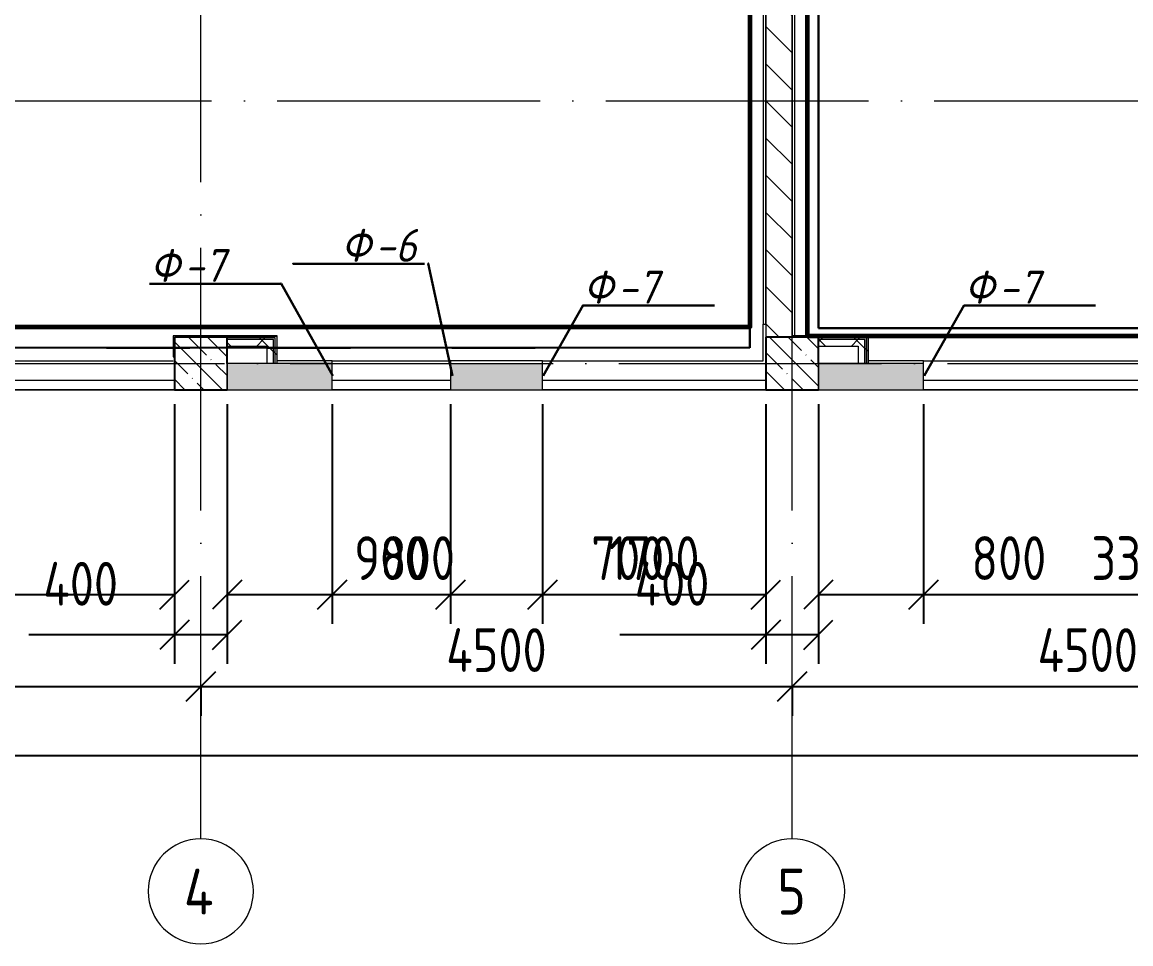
# Model space of a CAD drawing. Header units: millimetres. Extents: x -592259 to 288321, y -552984 to 293768.
# Drawn here: x 11890 to 20328, y 39106 to 46124 of the extents above; entities that cross this region are included whole.
import ezdxf

# ---------------------------------------------------------------- set-up
doc = ezdxf.new("R2010")
doc.units = ezdxf.units.MM
doc.linetypes.add('ADSK_Линия сетки', pattern=[2500, 2000, -250, 0, -250])
doc.layers.get('Defpoints').update_dxf_attribs({"color": 250})
for name, color, linetype, lineweight in [('2)Фархверки', 40, 'Continuous', 30), ('4) Штукатурка', 6, 'Continuous', 30), ('4.5) Штук Гипсовая по ЖБ', 6, 'Continuous', 30), ('4.6) Швы', 6, 'Continuous', 30), ('6.1) Шпаклевка 5 вып.', 160, 'Continuous', 60), ('A-____-____-DIMS', 250, 'Continuous', 9), ('A-GLAZ-____-MCUT', 250, 'Continuous', 9), ('A-GLAZ-____-OTLN', 250, 'Continuous', 5), ('A-WALL-____-MCUT', 250, 'Continuous', 13), ('A-WALL-____-PATT', 250, 'Continuous', 13), ('A-WALL-FNSH-MCUT', 250, 'Continuous', 13), ('I-WALL-____-OTLN', 250, 'Continuous', 9), ('S-COLS-____-MCUT', 250, 'Continuous', 25), ('S-COLS-____-OTLN', 250, 'Continuous', 9), ('S-GRID-____-IDEN', 250, 'Continuous', 9), ('S-GRID-____-OTLN', 250, 'Continuous', 9)]:
    doc.layers.add(name, color=color, linetype=linetype, lineweight=lineweight)
doc.styles.add('GOST Common', font='', dxfattribs={"width": 0.9, "height": 350})
doc.styles.add('ISOCPEUR_I', font='isocpeui.ttf', dxfattribs={"width": 0.9, "height": 12.5})
doc.styles.get("Standard").update_dxf_attribs({"font": 'ГОСТ тип А.ttf'})
doc.styles.get('GOST Common').set_extended_font_data('GOST Common')
doc.dimstyles.new('А3', dxfattribs={"dimtxt": 333, "dimasz": 222, "dimexe": 222, "dimexo": 111, "dimgap": 111, "dimtad": 1, "dimtoh": 1, "dimdec": 0, "dimrnd": 0.0015, "dimzin": 0, "dimdsep": 46, "dimtxsty": 'Standard', "dimblk": 'OBLIQUE', "dimcen": 0, "dimclrd": 7, "dimclre": 7, "dimclrt": 7, "dimadec": 0, "dimazin": 0, "dimtfac": 1, "dimtdec": 0, "dimtofl": 0, "dimtmove": 0, "dimatfit": 3, "dimfxl": 1, "dimtolj": 1, "dimtzin": 0, "dimarcsym": 0})
pattern_1 = [(135, (0, 0), (-142.5612, -142.5612), []), (135, (142.56, 0), (-142.5612, -142.5612), [252.016, -50.403, 3.353, -47.05])]
pattern_2 = [(45, (0, 0), (-141.42136, 141.42136), []), (135, (0, 0), (-141.42136, -141.42136), [])]

# ---------------------------------------------------------------- blocks, each defined once
blk = doc.blocks.new('Окно_СКБ_2Ст1 - Окно_СКБ_2Ст_3300_ОК1-V1-Кладочный план на отм_ 0_000_ Секция 1_')
at = {"layer": 'A-GLAZ-____-MCUT'}
for p, q in [((-1650, -125), (1650, -125)), ((-1650, -195), (1650, -195))]:
    blk.add_line(p, q, dxfattribs=at)
at = {"layer": 'A-GLAZ-____-OTLN'}
for p, q in [((1650, -125), (-1650, -125)), ((-1650, -195), (1650, -195))]:
    blk.add_line(p, q, dxfattribs=at)
blk = doc.blocks.new('Окно_СКБ_1Ст1 - 120_Окно_СКБ_1Ст_1700_ОК19Л-V4-Кладочный план на отм_ 0_000_ Секция 1_')
at = {"layer": 'A-GLAZ-____-MCUT'}
for p, q in [((-850, -125), (850, -125)), ((-850, -195), (850, -195))]:
    blk.add_line(p, q, dxfattribs=at)
at = {"layer": 'A-GLAZ-____-OTLN'}
for p, q in [((850, -125), (-850, -125)), ((-850, -195), (850, -195))]:
    blk.add_line(p, q, dxfattribs=at)
blk = doc.blocks.new('Окно_СКБ_1Ст1 - 120_Окно_СКБ_1Ст_900_ОК3л-29018700-Кладочный план на отм_ 0_000_ Секция 1_')
at = {"layer": 'A-GLAZ-____-MCUT'}
for p, q in [((-450, -125), (450, -125)), ((-450, -195), (450, -195))]:
    blk.add_line(p, q, dxfattribs=at)
at = {"layer": 'A-GLAZ-____-OTLN'}
for p, q in [((450, -125), (-450, -125)), ((-450, -195), (450, -195))]:
    blk.add_line(p, q, dxfattribs=at)
blk = doc.blocks.new('Ось сетки - Круг_Ø8 мм-39983606-Кладочный план на отм_ 0_000_ Секция 1_')
at = {"layer": 'S-GRID-____-IDEN'}
for start, end in [(360, 180), (180, 360)]:
    blk.add_arc((0, 0), 4, start, end, dxfattribs=at)
blk = doc.blocks.new('_Oblique')
at = {"color": 0, "linetype": 'ByBlock', "lineweight": -2}
blk.add_line((-0.5, -0.5), (0.5, 0.5), dxfattribs=at)
blk = doc.blocks.new('DIMBLOCK9-Кладочный план на отм_ 0_000_ Секция 1_')
at = {"layer": 'A-____-____-DIMS', "color": 7, "lineweight": -2, "transparency": 16777216}
for p, q in [((8750, 41065.3), (13250, 41065.3)), ((8750, 41054.3), (8750, 40843.3)), ((13250, 41054.3), (13250, 40843.3))]:
    blk.add_line(p, q, dxfattribs=at)
at = {"layer": 'Defpoints', "color": 0, "transparency": 16777216}
for p in [(8750, 41165.3), (13250, 41165.3), (13250, 41065.3)]:
    blk.add_point(p, dxfattribs=at)
at = {"layer": 'A-____-____-DIMS', "color": 7, "lineweight": -2, "transparency": 16777216, "xscale": 222, "yscale": 222, "zscale": 222, "rotation": 180}
blk.add_blockref('_Oblique', (8750, 41065.3), dxfattribs=at)
at = {"layer": 'A-____-____-DIMS', "color": 7, "lineweight": -2, "transparency": 16777216, "xscale": 222, "yscale": 222, "zscale": 222}
blk.add_blockref('_Oblique', (13250, 41065.3), dxfattribs=at)
at = {"layer": 'A-____-____-DIMS', "color": 7, "transparency": 16777216, "insert": (11000, 41342.8), "char_height": 333, "width": 2.567, "attachment_point": 5}
blk.add_mtext('\\A1;4500', dxfattribs=at)
blk = doc.blocks.new('DIMBLOCK10-Кладочный план на отм_ 0_000_ Секция 1_')
at = {"layer": 'A-____-____-DIMS', "color": 7, "lineweight": -2, "transparency": 16777216}
for p, q in [((13250, 41065.3), (17750, 41065.3)), ((13250, 41054.3), (13250, 40843.3)), ((17750, 41054.3), (17750, 40843.3))]:
    blk.add_line(p, q, dxfattribs=at)
at = {"layer": 'Defpoints', "color": 0, "transparency": 16777216}
for p in [(13250, 41165.3), (17750, 41165.3), (17750, 41065.3)]:
    blk.add_point(p, dxfattribs=at)
at = {"layer": 'A-____-____-DIMS', "color": 7, "lineweight": -2, "transparency": 16777216, "xscale": 222, "yscale": 222, "zscale": 222, "rotation": 180}
blk.add_blockref('_Oblique', (13250, 41065.3), dxfattribs=at)
at = {"layer": 'A-____-____-DIMS', "color": 7, "lineweight": -2, "transparency": 16777216, "xscale": 222, "yscale": 222, "zscale": 222}
blk.add_blockref('_Oblique', (17750, 41065.3), dxfattribs=at)
at = {"layer": 'A-____-____-DIMS', "color": 7, "transparency": 16777216, "insert": (15500, 41342.8), "char_height": 333, "width": 2.567, "attachment_point": 5}
blk.add_mtext('\\A1;4500', dxfattribs=at)
blk = doc.blocks.new('DIMBLOCK11-Кладочный план на отм_ 0_000_ Секция 1_')
at = {"layer": 'A-____-____-DIMS', "color": 7, "lineweight": -2, "transparency": 16777216}
for p, q in [((17750, 41065.3), (22250, 41065.3)), ((17750, 41054.3), (17750, 40843.3)), ((22250, 41054.3), (22250, 40843.3))]:
    blk.add_line(p, q, dxfattribs=at)
at = {"layer": 'Defpoints', "color": 0, "transparency": 16777216}
for p in [(17750, 41165.3), (22250, 41165.3), (22250, 41065.3)]:
    blk.add_point(p, dxfattribs=at)
at = {"layer": 'A-____-____-DIMS', "color": 7, "lineweight": -2, "transparency": 16777216, "xscale": 222, "yscale": 222, "zscale": 222, "rotation": 180}
blk.add_blockref('_Oblique', (17750, 41065.3), dxfattribs=at)
at = {"layer": 'A-____-____-DIMS', "color": 7, "lineweight": -2, "transparency": 16777216, "xscale": 222, "yscale": 222, "zscale": 222}
blk.add_blockref('_Oblique', (22250, 41065.3), dxfattribs=at)
at = {"layer": 'A-____-____-DIMS', "color": 7, "transparency": 16777216, "insert": (20000, 41342.8), "char_height": 333, "width": 2.567, "attachment_point": 5}
blk.add_mtext('\\A1;4500', dxfattribs=at)
blk = doc.blocks.new('DIMBLOCK22-Кладочный план на отм_ 0_000_ Секция 1_')
at = {"layer": 'A-____-____-DIMS', "color": 7, "lineweight": -2, "transparency": 16777216}
for p, q in [((0, 40539.8), (69150, 40539.8)), ((0, 40528.8), (0, 40317.8)), ((69150, 40528.8), (69150, 40317.8))]:
    blk.add_line(p, q, dxfattribs=at)
at = {"layer": 'Defpoints', "color": 0, "transparency": 16777216}
for p in [(0, 40639.8), (69150, 40639.8), (69150, 40539.8)]:
    blk.add_point(p, dxfattribs=at)
at = {"layer": 'A-____-____-DIMS', "color": 7, "lineweight": -2, "transparency": 16777216, "xscale": 222, "yscale": 222, "zscale": 222, "rotation": 180}
blk.add_blockref('_Oblique', (0, 40539.8), dxfattribs=at)
at = {"layer": 'A-____-____-DIMS', "color": 7, "lineweight": -2, "transparency": 16777216, "xscale": 222, "yscale": 222, "zscale": 222}
blk.add_blockref('_Oblique', (69150, 40539.8), dxfattribs=at)
at = {"layer": 'A-____-____-DIMS', "color": 7, "transparency": 16777216, "insert": (34575, 40817.3), "char_height": 333, "width": 2.919, "attachment_point": 5}
blk.add_mtext('\\A1;69150', dxfattribs=at)
blk = doc.blocks.new('DIMBLOCK308-Кладочный план на отм_ 0_000_ Секция 1_')
at = {"layer": 'A-____-____-DIMS', "color": 7, "lineweight": -2, "transparency": 16777216}
for p, q in [((9750, 43214), (9750, 41543.3)), ((13050, 43214), (13050, 41543.3)), ((9750, 41765.3), (13050, 41765.3))]:
    blk.add_line(p, q, dxfattribs=at)
at = {"layer": 'Defpoints', "color": 0, "transparency": 16777216}
for p in [(9750, 43325), (13050, 43325), (13050, 41765.3)]:
    blk.add_point(p, dxfattribs=at)
at = {"layer": 'A-____-____-DIMS', "color": 7, "lineweight": -2, "transparency": 16777216, "xscale": 222, "yscale": 222, "zscale": 222, "rotation": 180}
blk.add_blockref('_Oblique', (9750, 41765.3), dxfattribs=at)
at = {"layer": 'A-____-____-DIMS', "color": 7, "lineweight": -2, "transparency": 16777216, "xscale": 222, "yscale": 222, "zscale": 222}
blk.add_blockref('_Oblique', (13050, 41765.3), dxfattribs=at)
at = {"layer": 'A-____-____-DIMS', "color": 7, "transparency": 16777216, "insert": (11400, 42042.8), "char_height": 333, "width": 2.483, "attachment_point": 5}
blk.add_mtext('\\A1;3300', dxfattribs=at)
blk = doc.blocks.new('DIMBLOCK309-Кладочный план на отм_ 0_000_ Секция 1_')
at = {"layer": 'A-____-____-DIMS', "color": 7, "lineweight": -2, "transparency": 16777216}
for p, q in [((13050, 43214), (13050, 41237)), ((13450, 43214), (13450, 41237)), ((13050, 41459), (11940, 41459)), ((13450, 41459), (13050, 41459))]:
    blk.add_line(p, q, dxfattribs=at)
at = {"layer": 'Defpoints', "color": 0, "transparency": 16777216}
for p in [(13050, 43325), (13450, 43325), (13450, 41459)]:
    blk.add_point(p, dxfattribs=at)
at = {"layer": 'A-____-____-DIMS', "color": 7, "lineweight": -2, "transparency": 16777216, "xscale": 222, "yscale": 222, "zscale": 222, "rotation": 180}
blk.add_blockref('_Oblique', (13050, 41459), dxfattribs=at)
at = {"layer": 'A-____-____-DIMS', "color": 7, "lineweight": -2, "transparency": 16777216, "xscale": 222, "yscale": 222, "zscale": 222}
blk.add_blockref('_Oblique', (13450, 41459), dxfattribs=at)
at = {"layer": 'A-____-____-DIMS', "color": 7, "transparency": 16777216, "insert": (12051, 42014), "char_height": 333, "width": 1.946, "attachment_point": 1, "line_spacing_factor": 1.022761}
blk.add_mtext('\\A1;400', dxfattribs=at)
blk = doc.blocks.new('DIMBLOCK310-Кладочный план на отм_ 0_000_ Секция 1_')
at = {"layer": 'A-____-____-DIMS', "color": 7, "lineweight": -2, "transparency": 16777216}
for p, q in [((13450, 43214), (13450, 41543.3)), ((14250, 43214), (14250, 41543.3)), ((13450, 41765.3), (14250, 41765.3)), ((14250, 41765.3), (15326.7, 41765.3))]:
    blk.add_line(p, q, dxfattribs=at)
at = {"layer": 'Defpoints', "color": 0, "transparency": 16777216}
for p in [(13450, 43325), (14250, 43325), (14250, 41765.3)]:
    blk.add_point(p, dxfattribs=at)
at = {"layer": 'A-____-____-DIMS', "color": 7, "lineweight": -2, "transparency": 16777216, "xscale": 222, "yscale": 222, "zscale": 222, "rotation": 180}
blk.add_blockref('_Oblique', (13450, 41765.3), dxfattribs=at)
at = {"layer": 'A-____-____-DIMS', "color": 7, "lineweight": -2, "transparency": 16777216, "xscale": 222, "yscale": 222, "zscale": 222}
blk.add_blockref('_Oblique', (14250, 41765.3), dxfattribs=at)
at = {"layer": 'A-____-____-DIMS', "color": 7, "transparency": 16777216, "insert": (14899.4, 42042.8), "char_height": 333, "width": 1.862, "attachment_point": 5}
blk.add_mtext('\\A1;800', dxfattribs=at)
blk = doc.blocks.new('DIMBLOCK311-Кладочный план на отм_ 0_000_ Секция 1_')
at = {"layer": 'A-____-____-DIMS', "color": 7, "lineweight": -2, "transparency": 16777216}
for p, q in [((14250, 43214), (14250, 41543.3)), ((15150, 43214), (15150, 41543.3)), ((14250, 41765.3), (15150, 41765.3))]:
    blk.add_line(p, q, dxfattribs=at)
at = {"layer": 'Defpoints', "color": 0, "transparency": 16777216}
for p in [(14250, 43325), (15150, 43325), (15150, 41765.3)]:
    blk.add_point(p, dxfattribs=at)
at = {"layer": 'A-____-____-DIMS', "color": 7, "lineweight": -2, "transparency": 16777216, "xscale": 222, "yscale": 222, "zscale": 222, "rotation": 180}
blk.add_blockref('_Oblique', (14250, 41765.3), dxfattribs=at)
at = {"layer": 'A-____-____-DIMS', "color": 7, "lineweight": -2, "transparency": 16777216, "xscale": 222, "yscale": 222, "zscale": 222}
blk.add_blockref('_Oblique', (15150, 41765.3), dxfattribs=at)
at = {"layer": 'A-____-____-DIMS', "color": 7, "transparency": 16777216, "insert": (14700, 42042.8), "char_height": 333, "width": 1.862, "attachment_point": 5}
blk.add_mtext('\\A1;900', dxfattribs=at)
blk = doc.blocks.new('DIMBLOCK312-Кладочный план на отм_ 0_000_ Секция 1_')
at = {"layer": 'A-____-____-DIMS', "color": 7, "lineweight": -2, "transparency": 16777216}
for p, q in [((15150, 43214), (15150, 41543.3)), ((15850, 43214), (15850, 41543.3)), ((15150, 41765.3), (15850, 41765.3)), ((15850, 41765.3), (16926.7, 41765.3))]:
    blk.add_line(p, q, dxfattribs=at)
at = {"layer": 'Defpoints', "color": 0, "transparency": 16777216}
for p in [(15150, 43325), (15850, 43325), (15850, 41765.3)]:
    blk.add_point(p, dxfattribs=at)
at = {"layer": 'A-____-____-DIMS', "color": 7, "lineweight": -2, "transparency": 16777216, "xscale": 222, "yscale": 222, "zscale": 222, "rotation": 180}
blk.add_blockref('_Oblique', (15150, 41765.3), dxfattribs=at)
at = {"layer": 'A-____-____-DIMS', "color": 7, "lineweight": -2, "transparency": 16777216, "xscale": 222, "yscale": 222, "zscale": 222}
blk.add_blockref('_Oblique', (15850, 41765.3), dxfattribs=at)
at = {"layer": 'A-____-____-DIMS', "color": 7, "transparency": 16777216, "insert": (16499.4, 42042.8), "char_height": 333, "width": 1.862, "attachment_point": 5}
blk.add_mtext('\\A1;700', dxfattribs=at)
blk = doc.blocks.new('DIMBLOCK313-Кладочный план на отм_ 0_000_ Секция 1_')
at = {"layer": 'A-____-____-DIMS', "color": 7, "lineweight": -2, "transparency": 16777216}
for p, q in [((15850, 43214), (15850, 41543.3)), ((17550, 43214), (17550, 41543.3)), ((15850, 41765.3), (17550, 41765.3))]:
    blk.add_line(p, q, dxfattribs=at)
at = {"layer": 'Defpoints', "color": 0, "transparency": 16777216}
for p in [(15850, 43325), (17550, 43325), (17550, 41765.3)]:
    blk.add_point(p, dxfattribs=at)
at = {"layer": 'A-____-____-DIMS', "color": 7, "lineweight": -2, "transparency": 16777216, "xscale": 222, "yscale": 222, "zscale": 222, "rotation": 180}
blk.add_blockref('_Oblique', (15850, 41765.3), dxfattribs=at)
at = {"layer": 'A-____-____-DIMS', "color": 7, "lineweight": -2, "transparency": 16777216, "xscale": 222, "yscale": 222, "zscale": 222}
blk.add_blockref('_Oblique', (17550, 41765.3), dxfattribs=at)
at = {"layer": 'A-____-____-DIMS', "color": 7, "transparency": 16777216, "insert": (16700, 42042.8), "char_height": 333, "width": 2.299, "attachment_point": 5}
blk.add_mtext('\\A1;1700', dxfattribs=at)
blk = doc.blocks.new('DIMBLOCK314-Кладочный план на отм_ 0_000_ Секция 1_')
at = {"layer": 'A-____-____-DIMS', "color": 7, "lineweight": -2, "transparency": 16777216}
for p, q in [((17550, 43214), (17550, 41237)), ((17950, 43214), (17950, 41237)), ((17550, 41459), (16440, 41459)), ((17950, 41459), (17550, 41459))]:
    blk.add_line(p, q, dxfattribs=at)
at = {"layer": 'Defpoints', "color": 0, "transparency": 16777216}
for p in [(17550, 43325), (17950, 43325), (17950, 41459)]:
    blk.add_point(p, dxfattribs=at)
at = {"layer": 'A-____-____-DIMS', "color": 7, "lineweight": -2, "transparency": 16777216, "xscale": 222, "yscale": 222, "zscale": 222, "rotation": 180}
blk.add_blockref('_Oblique', (17550, 41459), dxfattribs=at)
at = {"layer": 'A-____-____-DIMS', "color": 7, "lineweight": -2, "transparency": 16777216, "xscale": 222, "yscale": 222, "zscale": 222}
blk.add_blockref('_Oblique', (17950, 41459), dxfattribs=at)
at = {"layer": 'A-____-____-DIMS', "color": 7, "transparency": 16777216, "insert": (16551, 42014), "char_height": 333, "width": 1.946, "attachment_point": 1, "line_spacing_factor": 1.022761}
blk.add_mtext('\\A1;400', dxfattribs=at)
blk = doc.blocks.new('DIMBLOCK315-Кладочный план на отм_ 0_000_ Секция 1_')
at = {"layer": 'A-____-____-DIMS', "color": 7, "lineweight": -2, "transparency": 16777216}
for p, q in [((17950, 43214), (17950, 41543.3)), ((18750, 43214), (18750, 41543.3)), ((17950, 41765.3), (18750, 41765.3)), ((18750, 41765.3), (19826.7, 41765.3))]:
    blk.add_line(p, q, dxfattribs=at)
at = {"layer": 'Defpoints', "color": 0, "transparency": 16777216}
for p in [(17950, 43325), (18750, 43325), (18750, 41765.3)]:
    blk.add_point(p, dxfattribs=at)
at = {"layer": 'A-____-____-DIMS', "color": 7, "lineweight": -2, "transparency": 16777216, "xscale": 222, "yscale": 222, "zscale": 222, "rotation": 180}
blk.add_blockref('_Oblique', (17950, 41765.3), dxfattribs=at)
at = {"layer": 'A-____-____-DIMS', "color": 7, "lineweight": -2, "transparency": 16777216, "xscale": 222, "yscale": 222, "zscale": 222}
blk.add_blockref('_Oblique', (18750, 41765.3), dxfattribs=at)
at = {"layer": 'A-____-____-DIMS', "color": 7, "transparency": 16777216, "insert": (19399.4, 42042.8), "char_height": 333, "width": 1.862, "attachment_point": 5}
blk.add_mtext('\\A1;800', dxfattribs=at)
blk = doc.blocks.new('DIMBLOCK316-Кладочный план на отм_ 0_000_ Секция 1_')
at = {"layer": 'A-____-____-DIMS', "color": 7, "lineweight": -2, "transparency": 16777216}
for p, q in [((18750, 43214), (18750, 41543.3)), ((22050, 43214), (22050, 41543.3)), ((18750, 41765.3), (22050, 41765.3))]:
    blk.add_line(p, q, dxfattribs=at)
at = {"layer": 'Defpoints', "color": 0, "transparency": 16777216}
for p in [(18750, 43325), (22050, 43325), (22050, 41765.3)]:
    blk.add_point(p, dxfattribs=at)
at = {"layer": 'A-____-____-DIMS', "color": 7, "lineweight": -2, "transparency": 16777216, "xscale": 222, "yscale": 222, "zscale": 222, "rotation": 180}
blk.add_blockref('_Oblique', (18750, 41765.3), dxfattribs=at)
at = {"layer": 'A-____-____-DIMS', "color": 7, "lineweight": -2, "transparency": 16777216, "xscale": 222, "yscale": 222, "zscale": 222}
blk.add_blockref('_Oblique', (22050, 41765.3), dxfattribs=at)
at = {"layer": 'A-____-____-DIMS', "color": 7, "transparency": 16777216, "insert": (20400, 42042.8), "char_height": 333, "width": 2.483, "attachment_point": 5}
blk.add_mtext('\\A1;3300', dxfattribs=at)

msp = doc.modelspace()

# ---------------------------------------------------------------- hatches: boundary and pattern name
at = {"layer": 'A-WALL-____-PATT', "lineweight": 15}
h = msp.add_hatch(dxfattribs=at)
h.set_pattern_fill('FP_1', color=256, style=0, pattern_type=2)
h.set_pattern_definition([(135, (0, 0), (-141.42136, -141.42136), [])])
h.paths.add_polyline_path([(17623.6479, 43725), (17750, 43725), (17750, 50775), (17550, 50775), (17550, 43725)])
h = msp.add_hatch(dxfattribs=at)
h.set_pattern_fill('FP_28', color=42, style=0, pattern_type=2)
h.set_pattern_definition(pattern_2)
h.paths.add_polyline_path([(13752.5812, 43657), (13752.5812, 43707), (13449.9781, 43707), (13449.9781, 43657)])
h = msp.add_hatch(dxfattribs=at)
h.set_pattern_fill('FP_28', color=42, style=0, pattern_type=2)
h.set_pattern_definition(pattern_2)
h.paths.add_polyline_path([(13802.5812, 43525.0006), (13802.5812, 43707), (13752.5812, 43707), (13752.5812, 43525.0006), (13775.3156, 43525.0006)])
h = msp.add_hatch(dxfattribs=at)
h.set_pattern_fill('FP_28', color=42, style=0, pattern_type=2)
h.set_pattern_definition(pattern_2)
h.paths.add_polyline_path([(18252.5812, 43657), (18252.5812, 43707), (17950, 43707), (17950, 43657), (18173.4097, 43657)])
h = msp.add_hatch(dxfattribs=at)
h.set_pattern_fill('FP_28', color=42, style=0, pattern_type=2)
h.set_pattern_definition(pattern_2)
h.paths.add_polyline_path([(18302.5812, 43525.0006), (18302.5812, 43707), (18252.5812, 43707), (18252.5812, 43525.0006)])
h = msp.add_hatch(dxfattribs=at)
h.set_pattern_fill('FP_9', color=256, style=0, pattern_type=2)
h.set_pattern_definition([(50, (0, 0), (364.3679, -31.8783), [38.1, -419.1]), (355, (0, 0), (-70.4859, 382.1133), [30.48, -335.28]), (100.451, (30.36, -2.66), (293.885, 350.2334), [32.38, -356.18]), (46.184, (0, 101.6), (542.1585, -84.0858), [57.15, -628.65]), (96.636, (45.2, 94.6), (474.805, 494.8554), [48.57, -534.27]), (351.184, (0, 101.6), (474.81, 494.85), [45.72, -502.92]), (21, (50.8, 76.2), (303.2285, -204.5305), [38.1, -419.1]), (326, (50.8, 76.2), (123.6039, 368.376), [30.48, -335.28]), (71.451, (76.07, 59.16), (426.8341, 163.8427), [32.38, -356.18]), (37.5, (0, 0), (6.17665, 169.11015), [16.764, -314.452, 16.764, -323.596, -336.55]), (37.5, (0, 0), (6.17665, 169.11015), [-671.576, 16.764, -319.786]), (7.5, (0, 0), (133.63888, 200.3615), [16.764, -177.292, 16.764, -306.832, -128.27]), (7.5, (0, 0), (133.63888, 200.3615), [-517.652, 16.764, -111.506]), (327.5, (-113.28, 0), (271.18182, -11.45836), [16.764, -110.236, 16.764, -379.476, -525.78]), (327.5, (-113.28, 0), (271.18182, -11.45836), [-523.24, 16.764, -509.016]), (317.5, (-164.08, 0), (296.2585, 50.85285), [16.764, -148.336, 16.764, -246.38, -373.38]), (317.5, (-164.08, 0), (296.2585, 50.85285), [-428.244, 16.764, -356.616])])
h.paths.add_polyline_path([(54349.9781, 43325.0006), (54349.9781, 43525.0006), (53550, 43525.0006), (53550, 43325.0006)])
h.paths.add_polyline_path([(51708.8766, 43325.0006), (51850, 43325.0006), (51850, 43525.0006), (51150, 43525.0006), (51150, 43325.0006)])
h.paths.add_polyline_path([(49849.9781, 43325.0006), (49849.9781, 43525.0006), (49050, 43525.0006), (49050, 43325.0006)])
h.paths.add_polyline_path([(45349.9781, 43325.0006), (45349.9781, 43525.0006), (44550, 43525.0006), (44550, 43325.0006)])
h.paths.add_polyline_path([(40849.9781, 43325.0006), (40849.9781, 43525.0006), (40050, 43525.0006), (40050, 43325.0006)])
h.paths.add_polyline_path([(36750, 43325.0006), (36750, 43525.0006), (36349.9781, 43525.0006), (36349.9781, 43325.0006)])
h.paths.add_polyline_path([(35550, 43325.0006), (35949.9781, 43325.0006), (35949.9781, 43525.0006), (35550, 43525.0006), (35550, 43458.3234)])
h.paths.add_polyline_path([(33850, 43325.0006), (33850, 43525.0006), (33150, 43525.0006), (33150, 43325.0006)])
h.paths.add_polyline_path([(32250, 43325.0006), (32250, 43525.0006), (31449.9781, 43525.0006), (31449.9781, 43325.0006)])
h.paths.add_polyline_path([(26949.9781, 43325.0006), (27750, 43325.0006), (27750, 43525.0006), (26949.9781, 43525.0006), (26949.9781, 43458.3234)])
h.paths.add_polyline_path([(23250, 43325.0006), (23250, 43525.0006), (22449.9781, 43525.0006), (22449.9781, 43325.0006)])
h.paths.add_polyline_path([(18750, 43325.0006), (18750, 43525.0006), (17949.9781, 43525.0006), (17949.9781, 43325.0006)])
h.paths.add_polyline_path([(15850, 43325.0006), (15850, 43525.0006), (15150, 43525.0006), (15150, 43325.0006)])
h.paths.add_polyline_path([(14250, 43325.0006), (14250, 43525.0006), (13449.9781, 43525.0006), (13449.9781, 43325.0006)])
h.paths.add_polyline_path([(8949.9781, 43325.0006), (9750, 43325.0006), (9750, 43525.0006), (8949.9781, 43525.0006), (8949.9781, 43458.3234)])
h.paths.add_polyline_path([(5250, 43325.0006), (5250, 43525.0006), (4449.9781, 43525.0006), (4449.9781, 43325.0006)])
h.paths.add_polyline_path([(750.0209, 43325.0006), (750.0209, 43525.0006), (199.9781, 43525.0006), (199.9781, 43325.0006)])
at = {"layer": 'I-WALL-____-OTLN'}
h = msp.add_hatch(dxfattribs=at)
h.set_pattern_fill('FP_28', color=30, style=0, pattern_type=2)
h.set_pattern_definition(pattern_2)
h.paths.add_polyline_path([(13815.0812, 43719.5), (13815.0812, 43732), (13449.9781, 43732), (13449.9781, 43719.5), (13802.5812, 43719.5)])
h = msp.add_hatch(dxfattribs=at)
h.set_pattern_fill('FP_28', color=30, style=0, pattern_type=2)
h.set_pattern_definition(pattern_2)
h.paths.add_polyline_path([(13449.9781, 43707), (13802.5812, 43707), (13802.5812, 43719.5), (13449.9781, 43719.5)])
h = msp.add_hatch(dxfattribs=at)
h.set_pattern_fill('FP_28', color=30, style=0, pattern_type=2)
h.set_pattern_definition(pattern_2)
h.paths.add_polyline_path([(13802.5812, 43525.0006), (13815.0812, 43525.0006), (13815.0812, 43719.5), (13802.5812, 43719.5), (13802.5812, 43666.8556)])
h = msp.add_hatch(dxfattribs=at)
h.set_pattern_fill('FP_28', color=30, style=0, pattern_type=2)
h.set_pattern_definition(pattern_2)
h.paths.add_polyline_path([(13815.0812, 43525.0006), (13827.5812, 43525.0006), (13827.5812, 43732), (13815.0812, 43732), (13815.0812, 43557.1348)])
h = msp.add_hatch(dxfattribs=at)
h.set_pattern_fill('FP_28', color=30, style=0, pattern_type=2)
h.set_pattern_definition(pattern_2)
h.paths.add_polyline_path([(18315.0812, 43719.5), (18315.0812, 43732), (17950, 43732), (17950, 43719.5), (18302.5812, 43719.5)])
h = msp.add_hatch(dxfattribs=at)
h.set_pattern_fill('FP_28', color=30, style=0, pattern_type=2)
h.set_pattern_definition(pattern_2)
h.paths.add_polyline_path([(18173.4097, 43707), (18302.5812, 43707), (18302.5812, 43719.5), (17950, 43719.5), (17950, 43707)])
h = msp.add_hatch(dxfattribs=at)
h.set_pattern_fill('FP_28', color=30, style=0, pattern_type=2)
h.set_pattern_definition(pattern_2)
h.paths.add_polyline_path([(18302.5812, 43525.0006), (18315.0812, 43525.0006), (18315.0812, 43719.5), (18302.5812, 43719.5), (18302.5812, 43666.8556)])
h = msp.add_hatch(dxfattribs=at)
h.set_pattern_fill('FP_28', color=30, style=0, pattern_type=2)
h.set_pattern_definition(pattern_2)
h.paths.add_polyline_path([(18315.0812, 43525.0006), (18327.5812, 43525.0006), (18327.5812, 43732), (18315.0812, 43732), (18315.0812, 43557.1348)])
at = {"layer": 'S-COLS-____-OTLN', "lineweight": 5}
h = msp.add_hatch(dxfattribs=at)
h.set_pattern_fill('FP_8', color=256, style=0, pattern_type=2)
h.set_pattern_definition(pattern_1)
h.paths.add_polyline_path([(13049.9781, 43325), (13449.9781, 43325), (13449.9781, 43725), (13049.9781, 43725), (13049.9781, 43458.3234)])
h = msp.add_hatch(dxfattribs=at)
h.set_pattern_fill('FP_8', color=256, style=0, pattern_type=2)
h.set_pattern_definition(pattern_1)
h.paths.add_polyline_path([(17549.9781, 43325), (17949.9781, 43325), (17949.9781, 43725), (17549.9781, 43725), (17549.9781, 43458.3234)])

# ---------------------------------------------------------------- linework, layer by layer
msp.add_line((17428.8891, 43645.2975), (113.9892, 43645.2975))
at = {"layer": '2)Фархверки'}
for p, q in [((12860.6236, 44130.9978), (13860.6236, 44130.9978)), ((16159.5764, 43965.9133), (17159.5764, 43965.9133)), ((19059.5764, 43965.9133), (20059.5764, 43965.9133))]:
    msp.add_line(p, q, dxfattribs=at)
for points in [[(14951.5314, 44284.0904), (13951.5314, 44284.0904)], [(15165.9438, 43431.1125), (14980.4653, 44287.2342)], [(14254.2562, 43431.1125), (13860.6236, 44134.1416)], [(15854.2562, 43431.1125), (16159.5764, 43968.5571)], [(18754.2562, 43431.1125), (19059.5764, 43968.5571)]]:
    msp.add_lwpolyline(points, close=True, dxfattribs=at)
at = {"layer": '4) Штукатурка'}
for p, q in [((17950.6976, 51036.9223), (17950.6976, 43793.7697)), ((17428.8891, 50910.65), (17428.8891, 43645.2975))]:
    msp.add_line(p, q, dxfattribs=at)
at = {"layer": '4.5) Штук Гипсовая по ЖБ'}
msp.add_line((17950.6976, 43793.7697), (26515.2265, 43793.7697), dxfattribs=at)
at = {"layer": '4.6) Швы'}
for points in [[(18931.0865, 43793.7697), (18295.3543, 43793.7697)], [(13166.7809, 43645.2975), (12531.0487, 43645.2975)], [(14388.3134, 43645.2975), (13752.5812, 43645.2975)], [(15794.8956, 43645.2975), (15159.1633, 43645.2975)]]:
    msp.add_lwpolyline(points, dxfattribs=at)
at = {"layer": '6.1) Шпаклевка 5 вып.'}
for points in [[(213.446, 43803.0006), (17429.5358, 43803.0006), (17429.5358, 50729.5073), (213.446, 50729.5073)], [(17864.0818, 43735), (26549.9781, 43735), (26549.9781, 50775), (17864.0818, 50775)]]:
    msp.add_lwpolyline(points, close=True, dxfattribs=at)
at = {"layer": 'A-WALL-____-MCUT', "lineweight": 15}
for p, q in [((17550, 50775), (17550, 43725)), ((17750, 43725), (17750, 50775)), ((13249.9781, 43732), (13249.9781, 43735)), ((13830.5812, 43735), (13249.9781, 43735)), ((13249.9781, 43732), (13827.5812, 43732)), ((13815.0812, 43719.5), (13449.9781, 43719.5)), ((13449.9781, 43707), (13449.9781, 43657)), ((13802.5812, 43707), (13449.9781, 43707)), ((13802.5812, 43525.0006), (13802.5812, 43707)), ((13815.0812, 43525.0006), (13815.0812, 43719.5)), ((13827.5812, 43732), (13827.5812, 43525.0006)), ((13830.5812, 43525.0006), (13830.5812, 43735)), ((17550, 43725), (17750, 43725)), ((17749.9781, 43735), (17749.9781, 43732)), ((18330.5812, 43735), (17750, 43735)), ((17750, 43732), (18327.5812, 43732)), ((17769.9781, 43735), (17769.9781, 43725)), ((18315.0812, 43719.5), (17950, 43719.5)), ((17950, 43707), (17950, 43657)), ((18302.5812, 43707), (17950, 43707)), ((18302.5812, 43525.0006), (18302.5812, 43707)), ((18315.0812, 43525.0006), (18315.0812, 43719.5)), ((18327.5812, 43525.0006), (18327.5812, 43732)), ((18330.5812, 43525.0006), (18330.5812, 43735)), ((13449.9781, 43657), (13752.5812, 43657)), ((13752.5812, 43657), (13752.5812, 43525.0006)), ((17950, 43657), (18252.5812, 43657)), ((18252.5812, 43657), (18252.5812, 43525.0006)), ((14250, 43525.0006), (13449.9781, 43525.0006)), ((13449.9781, 43525.0006), (13449.9781, 43325.0006)), ((14250, 43325.0006), (14250, 43525.0006)), ((15150, 43525.0006), (15850, 43525.0006)), ((15150, 43525.0006), (15150, 43325.0006)), ((15850, 43325.0006), (15850, 43525.0006)), ((18750, 43525.0006), (17949.9781, 43525.0006)), ((17949.9781, 43525.0006), (17949.9781, 43325.0006)), ((18750, 43325.0006), (18750, 43525.0006)), ((13449.9781, 43325.0006), (14250, 43325.0006)), ((15150, 43325.0006), (15850, 43325.0006)), ((17949.9781, 43325.0006), (18750, 43325.0006))]:
    msp.add_line(p, q, dxfattribs=at)
at = {"layer": 'A-WALL-FNSH-MCUT', "lineweight": 15}
for p, q in [((17529.9781, 51155), (17529.9781, 43825.0006)), ((17549.9781, 43825.0006), (17549.9781, 51175)), ((17749.9781, 50775), (17749.9781, 43735)), ((17769.9781, 43735), (17769.9781, 50765)), ((17529.9781, 43825.0006), (17549.9781, 43825.0006)), ((13040, 43735), (13040, 43575.0006)), ((13249.9781, 43735), (13040, 43735)), ((13050, 43575.0006), (13050, 43725)), ((13050, 43725), (13249.9781, 43725)), ((13249.9781, 43725), (13249.9781, 43732)), ((13449.9781, 43732), (13449.9781, 43707)), ((17749.9781, 43732), (17749.9781, 43725)), ((17750, 43725), (17950, 43725)), ((17950, 43725), (17950, 43735)), ((17950, 43725), (17950, 43707)), ((13040, 43575.0006), (13050, 43575.0006)), ((14250, 43545.0006), (13830.5812, 43545.0006)), ((14250, 43525.0006), (14250, 43545.0006)), ((15850, 43545.0006), (15150, 43545.0006)), ((15150, 43545.0006), (15150, 43525.0006)), ((15850, 43525.0006), (15850, 43545.0006)), ((18750, 43545.0006), (18330.5812, 43545.0006)), ((18750, 43525.0006), (18750, 43545.0006))]:
    msp.add_line(p, q, dxfattribs=at)
at = {"layer": 'I-WALL-____-OTLN', "lineweight": 15}
for p, q in [((17529.9781, 43545.0006), (17529.9781, 43825.0006)), ((9750, 43545.0006), (13040, 43545.0006)), ((14250, 43545.0006), (15150, 43545.0006)), ((15850, 43545.0006), (17529.9781, 43545.0006)), ((18750, 43545.0006), (22040, 43545.0006)), ((13049.9781, 43325.0006), (9750, 43325.0006)), ((15150, 43325.0006), (14250, 43325.0006)), ((17549.9781, 43325.0006), (15850, 43325.0006)), ((22049.9781, 43325.0006), (18750, 43325.0006))]:
    msp.add_line(p, q, dxfattribs=at)
at = {"layer": 'S-COLS-____-MCUT'}
for p, q in [((13449.9781, 43725), (13049.9781, 43725)), ((13049.9781, 43725), (13049.9781, 43325)), ((13449.9781, 43525.0006), (13449.9781, 43725)), ((17949.9781, 43725), (17549.9781, 43725)), ((17549.9781, 43725), (17549.9781, 43325)), ((17949.9781, 43525.0006), (17949.9781, 43725)), ((13049.9781, 43325), (13449.9781, 43325)), ((17549.9781, 43325), (17949.9781, 43325))]:
    msp.add_line(p, q, dxfattribs=at)
at = {"layer": 'S-COLS-____-OTLN'}
for p, q in [((13449.9781, 43325), (13449.9781, 43525.0006)), ((17949.9781, 43325), (17949.9781, 43525.0006))]:
    msp.add_line(p, q, dxfattribs=at)
at = {"layer": 'S-GRID-____-OTLN', "linetype": 'ADSK_Линия сетки'}
for p, q in [((13250, 39906.0281), (13250, 61202.0051)), ((17750, 39906.0281), (17750, 61202.0051)), ((-3669.3683, 45525.0006), (72376.0288, 45525.0006)), ((-3569.5512, 43525.0006), (72376.0288, 43525.0006))]:
    msp.add_line(p, q, dxfattribs=at)

# ---------------------------------------------------------------- block references
at = {"layer": 'A-GLAZ-____-OTLN', "rotation": 180}
for name, p in [('Окно_СКБ_2Ст1 - Окно_СКБ_2Ст_3300_ОК1-V1-Кладочный план на отм_ 0_000_ Секция 1_', (11400, 43200.0006)), ('Окно_СКБ_1Ст1 - 120_Окно_СКБ_1Ст_900_ОК3л-29018700-Кладочный план на отм_ 0_000_ Секция 1_', (14700, 43200.0006)), ('Окно_СКБ_1Ст1 - 120_Окно_СКБ_1Ст_1700_ОК19Л-V4-Кладочный план на отм_ 0_000_ Секция 1_', (16700, 43200.0006)), ('Окно_СКБ_2Ст1 - Окно_СКБ_2Ст_3300_ОК1-V1-Кладочный план на отм_ 0_000_ Секция 1_', (20400, 43200.0006))]:
    msp.add_blockref(name, p, dxfattribs=at)
at = {"layer": 'S-GRID-____-IDEN', "xscale": 99.99999999999993, "yscale": 99.99999999999993, "zscale": 99.99999999999993}
for p in [(13250, 39506.0281), (17750, 39506.0281)]:
    msp.add_blockref('Ось сетки - Круг_Ø8 мм-39983606-Кладочный план на отм_ 0_000_ Секция 1_', p, dxfattribs=at)

# ---------------------------------------------------------------- texts
at = {"layer": '2)Фархверки', "char_height": 250, "attachment_point": 1, "style": 'ISOCPEUR_I'}
for s, insert, width in [('\\fISOCPEUR|b0|i1|c204|p34|;Ф', (14318.4296, 44549.2258), 312.658125), ('\\fISOCPEUR|b0|i1|c204|p34|;Ф', (14318.4296, 44549.2258), 312.658125), ('-6', (14576.3983, 44549.2258), 448.945), ('-6', (14576.3983, 44549.2258), 448.945), ('\\fISOCPEUR|b0|i1|c204|p34|;Ф', (12864.7254, 44396.1333), 312.658125), ('\\fISOCPEUR|b0|i1|c204|p34|;Ф', (12864.7254, 44396.1333), 312.658125), ('-7', (13122.6942, 44396.1333), 448.945), ('-7', (13122.6942, 44396.1333), 448.945), ('\\fISOCPEUR|b0|i1|c204|p34|;Ф', (16163.6782, 44231.0487), 312.658125), ('\\fISOCPEUR|b0|i1|c204|p34|;Ф', (16163.6782, 44231.0487), 312.658125), ('-7', (16421.6469, 44231.0487), 448.945), ('-7', (16421.6469, 44231.0487), 448.945), ('\\fISOCPEUR|b0|i1|c204|p34|;Ф', (19063.6782, 44231.0487), 312.658125), ('\\fISOCPEUR|b0|i1|c204|p34|;Ф', (19063.6782, 44231.0487), 312.658125), ('-7', (19321.6469, 44231.0487), 448.945), ('-7', (19321.6469, 44231.0487), 448.945)]:
    msp.add_mtext(s, dxfattribs=dict(at, insert=insert, width=width))
at = {"layer": 'S-GRID-____-IDEN', "color": 18, "true_color": 0x000000, "char_height": 350, "attachment_point": 1, "style": 'GOST Common'}
for s, insert, width in [('\\fGOST Common|b0|i0|c204|p34|;\\W.9;4', (13121.3693, 39678.5615), 310.253062), ('\\fGOST Common|b0|i0|c204|p34|;\\W.9;5', (17636.2193, 39678.5615), 274.177125)]:
    msp.add_mtext(s, dxfattribs=dict(at, insert=insert, width=width))

# ---------------------------------------------------------------- dimensions: what is measured, and where the dimension line sits
at = {"layer": 'A-____-____-DIMS'}
for base, p1, p2, picture, middle in [((13049.9781, 41765.3451), (9750, 43325.0006), (13049.9781, 43325), 'DIMBLOCK308-Кладочный план на отм_ 0_000_ Секция 1_', (11399.989, 42042.8451)), ((14250, 41765.3451), (13449.9781, 43325), (14250, 43325.0006), 'DIMBLOCK310-Кладочный план на отм_ 0_000_ Секция 1_', (14899.35, 42042.8451)), ((15150, 41765.3451), (14250, 43325.0006), (15150, 43325.0006), 'DIMBLOCK311-Кладочный план на отм_ 0_000_ Секция 1_', (14700, 42042.8451)), ((15850, 41765.3451), (15150, 43325.0006), (15850, 43325.0006), 'DIMBLOCK312-Кладочный план на отм_ 0_000_ Секция 1_', (16499.35, 42042.8451)), ((17549.9781, 41765.3451), (15850, 43325.0006), (17549.9781, 43325), 'DIMBLOCK313-Кладочный план на отм_ 0_000_ Секция 1_', (16699.989, 42042.8451)), ((18750, 41765.3451), (17949.9781, 43325), (18750, 43325.0006), 'DIMBLOCK315-Кладочный план на отм_ 0_000_ Секция 1_', (19399.35, 42042.8451)), ((22049.9781, 41765.3451), (18750, 43325.0006), (22049.9781, 43325), 'DIMBLOCK316-Кладочный план на отм_ 0_000_ Секция 1_', (20399.989, 42042.8451)), ((13250, 41065.3451), (8750, 41165.33), (13250, 41165.33), 'DIMBLOCK9-Кладочный план на отм_ 0_000_ Секция 1_', (11000, 41342.8451)), ((17750, 41065.3451), (13250, 41165.33), (17750, 41165.33), 'DIMBLOCK10-Кладочный план на отм_ 0_000_ Секция 1_', (15500, 41342.8451)), ((22250, 41065.3451), (17750, 41165.33), (22250, 41165.33), 'DIMBLOCK11-Кладочный план на отм_ 0_000_ Секция 1_', (20000, 41342.8451)), ((69150, 40539.7783), (0, 40639.7632), (69150, 40639.7632), 'DIMBLOCK22-Кладочный план на отм_ 0_000_ Секция 1_', (34575, 40817.2783))]:
    dim = msp.add_linear_dim(base=base, p1=p1, p2=p2, dimstyle='А3', dxfattribs=at)
    dim.commit()
    dim.dimension.update_dxf_attribs({"geometry": picture, "text_midpoint": middle})
for base, p1, p2, picture, middle in [((13449.9781, 41459.0336), (13049.9781, 43325), (13449.9781, 43325), 'DIMBLOCK309-Кладочный план на отм_ 0_000_ Секция 1_', (12383.9781, 41459.0336)), ((17949.9781, 41459.0336), (17549.9781, 43325), (17949.9781, 43325), 'DIMBLOCK314-Кладочный план на отм_ 0_000_ Секция 1_', (16883.9781, 41459.0336))]:
    dim = msp.add_linear_dim(base=base, p1=p1, p2=p2, dimstyle='А3', dxfattribs=at)
    dim.commit()
    dim.dimension.update_dxf_attribs({"geometry": picture, "text_midpoint": middle, "dimtype": 160})

doc.saveas('drawing.dxf')
